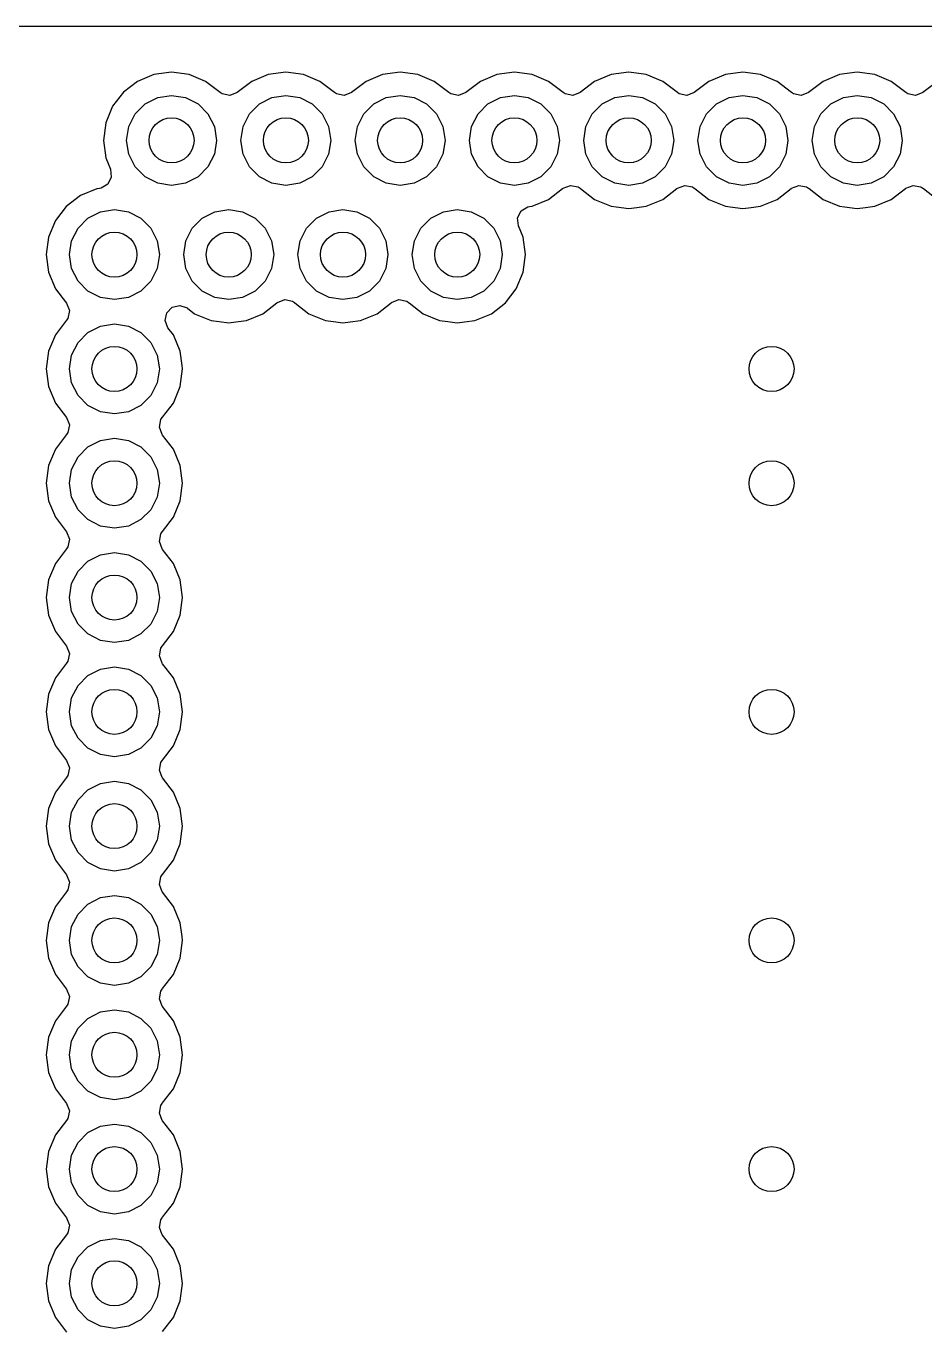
# Model space of a CAD drawing. Extents: x 116 to 183, y -128 to -37.6.
# Drawn here: x 132.82 to 140.81, y -99.72 to -88.14 of the extents above; entities that cross this region are included whole.
import ezdxf

# ---------------------------------------------------------------- set-up
doc = ezdxf.new("R2010")
doc.units = 0
doc.layers.add('BLACK', color=7, linetype='CONTINUOUS')

msp = doc.modelspace()

# ---------------------------------------------------------------- linework, layer by layer
at = {"layer": 'BLACK', "linetype": 'CONTINUOUS'}
for p, q in [((122.018363, -88.138), (141.017573, -88.138)), ((133.955237, -88.568956), (133.80916, -88.629463)), ((133.955239, -88.568955), (133.955237, -88.568956)), ((134.111999, -88.548318), (133.955239, -88.568955)), ((134.112001, -88.548318), (134.111999, -88.548318)), ((134.26876, -88.568955), (134.112001, -88.548318)), ((134.268762, -88.568956), (134.26876, -88.568955)), ((134.414842, -88.629464), (134.268762, -88.568956)), ((134.971237, -88.568956), (134.825157, -88.629464)), ((134.971239, -88.568955), (134.971237, -88.568956)), ((135.127999, -88.548318), (134.971239, -88.568955)), ((135.128001, -88.548318), (135.127999, -88.548318)), ((135.28476, -88.568955), (135.128001, -88.548318)), ((135.284762, -88.568956), (135.28476, -88.568955)), ((135.430842, -88.629464), (135.284762, -88.568956)), ((135.987237, -88.568956), (135.841157, -88.629464)), ((135.987239, -88.568955), (135.987237, -88.568956)), ((136.143999, -88.548318), (135.987239, -88.568955)), ((136.144001, -88.548318), (136.143999, -88.548318)), ((136.30076, -88.568955), (136.144001, -88.548318)), ((136.300762, -88.568956), (136.30076, -88.568955)), ((136.446842, -88.629464), (136.300762, -88.568956)), ((137.003237, -88.568956), (136.857157, -88.629464)), ((137.003239, -88.568955), (137.003237, -88.568956)), ((137.159999, -88.548318), (137.003239, -88.568955)), ((137.160001, -88.548318), (137.159999, -88.548318)), ((137.31676, -88.568955), (137.160001, -88.548318)), ((137.316762, -88.568956), (137.31676, -88.568955)), ((137.462842, -88.629464), (137.316762, -88.568956)), ((138.019237, -88.568956), (137.873157, -88.629464)), ((138.019239, -88.568955), (138.019237, -88.568956)), ((138.175999, -88.548318), (138.019239, -88.568955)), ((138.176001, -88.548318), (138.175999, -88.548318)), ((138.33276, -88.568955), (138.176001, -88.548318)), ((138.332762, -88.568956), (138.33276, -88.568955)), ((138.478842, -88.629464), (138.332762, -88.568956)), ((139.035237, -88.568956), (138.889157, -88.629464)), ((139.035239, -88.568955), (139.035237, -88.568956)), ((139.191999, -88.548318), (139.035239, -88.568955)), ((139.192001, -88.548318), (139.191999, -88.548318)), ((139.34876, -88.568955), (139.192001, -88.548318)), ((139.348762, -88.568956), (139.34876, -88.568955)), ((139.494842, -88.629464), (139.348762, -88.568956)), ((140.051237, -88.568956), (139.905157, -88.629464)), ((140.051239, -88.568955), (140.051237, -88.568956)), ((140.207999, -88.548318), (140.051239, -88.568955)), ((140.208001, -88.548318), (140.207999, -88.548318)), ((140.36476, -88.568955), (140.208001, -88.548318)), ((140.364762, -88.568956), (140.36476, -88.568955)), ((140.510842, -88.629464), (140.364762, -88.568956)), ((133.80916, -88.629463), (133.683718, -88.725718)), ((134.544514, -88.728965), (134.414842, -88.629464)), ((134.825157, -88.629464), (134.695486, -88.728965)), ((135.560514, -88.728965), (135.430842, -88.629464)), ((135.841157, -88.629464), (135.711486, -88.728965)), ((136.576514, -88.728965), (136.446842, -88.629464)), ((136.857157, -88.629464), (136.727486, -88.728965)), ((137.592514, -88.728965), (137.462842, -88.629464)), ((137.873157, -88.629464), (137.743486, -88.728965)), ((138.608514, -88.728965), (138.478842, -88.629464)), ((138.889157, -88.629464), (138.759486, -88.728965)), ((139.624514, -88.728965), (139.494842, -88.629464)), ((139.905157, -88.629464), (139.775486, -88.728965)), ((140.640514, -88.728965), (140.510842, -88.629464)), ((140.921157, -88.629464), (140.791486, -88.728965)), ((133.683718, -88.725718), (133.587463, -88.85116)), ((133.876886, -88.830393), (133.988393, -88.773577)), ((133.988393, -88.773577), (134.112, -88.754)), ((134.112, -88.754), (134.235607, -88.773577)), ((134.235607, -88.773577), (134.347114, -88.830393)), ((134.561872, -88.740121), (134.544514, -88.728965)), ((134.630317, -88.754159), (134.561872, -88.740121)), ((134.695486, -88.728965), (134.630317, -88.754159)), ((134.892886, -88.830393), (135.004393, -88.773577)), ((135.004393, -88.773577), (135.128, -88.754)), ((135.128, -88.754), (135.251607, -88.773577)), ((135.251607, -88.773577), (135.363114, -88.830393)), ((135.577872, -88.740121), (135.560514, -88.728965)), ((135.646317, -88.754159), (135.577872, -88.740121)), ((135.711486, -88.728965), (135.646317, -88.754159)), ((135.908886, -88.830393), (136.020393, -88.773577)), ((136.020393, -88.773577), (136.144, -88.754)), ((136.144, -88.754), (136.267607, -88.773577)), ((136.267607, -88.773577), (136.379114, -88.830393)), ((136.593872, -88.740121), (136.576514, -88.728965)), ((136.662317, -88.754159), (136.593872, -88.740121)), ((136.727486, -88.728965), (136.662317, -88.754159)), ((136.924886, -88.830393), (137.036393, -88.773577)), ((137.036393, -88.773577), (137.16, -88.754)), ((137.16, -88.754), (137.283607, -88.773577)), ((137.283607, -88.773577), (137.395114, -88.830393)), ((137.609872, -88.740121), (137.592514, -88.728965)), ((137.678317, -88.754159), (137.609872, -88.740121)), ((137.743486, -88.728965), (137.678317, -88.754159)), ((137.940886, -88.830393), (138.052393, -88.773577)), ((138.052393, -88.773577), (138.176, -88.754)), ((138.176, -88.754), (138.299607, -88.773577)), ((138.299607, -88.773577), (138.411114, -88.830393)), ((138.625872, -88.740121), (138.608514, -88.728965)), ((138.694317, -88.754159), (138.625872, -88.740121)), ((138.759486, -88.728965), (138.694317, -88.754159)), ((138.956886, -88.830393), (139.068393, -88.773577)), ((139.068393, -88.773577), (139.192, -88.754)), ((139.192, -88.754), (139.315607, -88.773577)), ((139.315607, -88.773577), (139.427114, -88.830393)), ((139.641872, -88.740121), (139.624514, -88.728965)), ((139.710317, -88.754159), (139.641872, -88.740121)), ((139.775486, -88.728965), (139.710317, -88.754159)), ((139.972886, -88.830393), (140.084393, -88.773577)), ((140.084393, -88.773577), (140.208, -88.754)), ((140.208, -88.754), (140.331607, -88.773577)), ((140.331607, -88.773577), (140.443114, -88.830393)), ((140.657872, -88.740121), (140.640514, -88.728965)), ((140.726317, -88.754159), (140.657872, -88.740121)), ((140.791486, -88.728965), (140.726317, -88.754159)), ((133.587463, -88.85116), (133.526956, -88.997237)), ((133.731577, -89.030393), (133.788393, -88.918886)), ((133.788393, -88.918886), (133.876886, -88.830393)), ((134.347114, -88.830393), (134.435607, -88.918886)), ((134.435607, -88.918886), (134.492423, -89.030393)), ((134.747577, -89.030393), (134.804393, -88.918886)), ((134.804393, -88.918886), (134.892886, -88.830393)), ((135.363114, -88.830393), (135.451607, -88.918886)), ((135.451607, -88.918886), (135.508423, -89.030393)), ((135.763577, -89.030393), (135.820393, -88.918886)), ((135.820393, -88.918886), (135.908886, -88.830393)), ((136.379114, -88.830393), (136.467607, -88.918886)), ((136.467607, -88.918886), (136.524423, -89.030393)), ((136.779577, -89.030393), (136.836393, -88.918886)), ((136.836393, -88.918886), (136.924886, -88.830393)), ((137.395114, -88.830393), (137.483607, -88.918886)), ((137.483607, -88.918886), (137.540423, -89.030393)), ((137.795577, -89.030393), (137.852393, -88.918886)), ((137.852393, -88.918886), (137.940886, -88.830393)), ((138.411114, -88.830393), (138.499607, -88.918886)), ((138.499607, -88.918886), (138.556423, -89.030393)), ((138.811577, -89.030393), (138.868393, -88.918886)), ((138.868393, -88.918886), (138.956886, -88.830393)), ((139.427114, -88.830393), (139.515607, -88.918886)), ((139.515607, -88.918886), (139.572423, -89.030393)), ((139.827577, -89.030393), (139.884393, -88.918886)), ((139.884393, -88.918886), (139.972886, -88.830393)), ((140.443114, -88.830393), (140.531607, -88.918886)), ((140.531607, -88.918886), (140.588423, -89.030393)), ((133.526955, -88.997239), (133.506318, -89.153998)), ((133.526956, -88.997237), (133.526955, -88.997239)), ((133.712, -89.154), (133.731577, -89.030393)), ((134.492423, -89.030393), (134.512, -89.154)), ((134.728, -89.154), (134.747577, -89.030393)), ((135.508423, -89.030393), (135.528, -89.154)), ((135.744, -89.154), (135.763577, -89.030393)), ((136.524423, -89.030393), (136.544, -89.154)), ((136.76, -89.154), (136.779577, -89.030393)), ((137.540423, -89.030393), (137.56, -89.154)), ((137.776, -89.154), (137.795577, -89.030393)), ((138.556423, -89.030393), (138.576, -89.154)), ((138.792, -89.154), (138.811577, -89.030393)), ((139.572423, -89.030393), (139.592, -89.154)), ((139.808, -89.154), (139.827577, -89.030393)), ((140.588423, -89.030393), (140.608, -89.154)), ((133.506318, -89.153998), (133.506318, -89.154001)), ((133.506318, -89.154001), (133.526955, -89.31076)), ((133.731577, -89.277607), (133.712, -89.154)), ((134.512, -89.154), (134.492423, -89.277607)), ((134.747577, -89.277607), (134.728, -89.154)), ((135.528, -89.154), (135.508423, -89.277607)), ((135.763577, -89.277607), (135.744, -89.154)), ((136.544, -89.154), (136.524423, -89.277607)), ((136.779577, -89.277607), (136.76, -89.154)), ((137.56, -89.154), (137.540423, -89.277607)), ((137.795577, -89.277607), (137.776, -89.154)), ((138.576, -89.154), (138.556423, -89.277607)), ((138.811577, -89.277607), (138.792, -89.154)), ((139.592, -89.154), (139.572423, -89.277607)), ((139.827577, -89.277607), (139.808, -89.154)), ((140.608, -89.154), (140.588423, -89.277607)), ((133.788393, -89.389114), (133.731577, -89.277607)), ((134.492423, -89.277607), (134.435607, -89.389114)), ((134.804393, -89.389114), (134.747577, -89.277607)), ((135.508423, -89.277607), (135.451607, -89.389114)), ((135.820393, -89.389114), (135.763577, -89.277607)), ((136.524423, -89.277607), (136.467607, -89.389114)), ((136.836393, -89.389114), (136.779577, -89.277607)), ((137.540423, -89.277607), (137.483607, -89.389114)), ((137.852393, -89.389114), (137.795577, -89.277607)), ((138.556423, -89.277607), (138.499607, -89.389114)), ((138.868393, -89.389114), (138.811577, -89.277607)), ((139.572423, -89.277607), (139.515607, -89.389114)), ((139.884393, -89.389114), (139.827577, -89.277607)), ((140.588423, -89.277607), (140.531607, -89.389114)), ((133.526955, -89.31076), (133.526957, -89.310765)), ((133.526957, -89.310765), (133.568693, -89.411526)), ((133.876886, -89.477607), (133.788393, -89.389114)), ((134.435607, -89.389114), (134.347114, -89.477607)), ((134.892886, -89.477607), (134.804393, -89.389114)), ((135.451607, -89.389114), (135.363114, -89.477607)), ((135.908886, -89.477607), (135.820393, -89.389114)), ((136.467607, -89.389114), (136.379114, -89.477607)), ((136.924886, -89.477607), (136.836393, -89.389114)), ((137.483607, -89.389114), (137.395114, -89.477607)), ((137.940886, -89.477607), (137.852393, -89.389114)), ((138.499607, -89.389114), (138.411114, -89.477607)), ((138.956886, -89.477607), (138.868393, -89.389114)), ((139.515607, -89.389114), (139.427114, -89.477607)), ((139.972886, -89.477607), (139.884393, -89.389114)), ((140.531607, -89.389114), (140.443114, -89.477607)), ((133.576162, -89.480995), (133.544886, -89.543474)), ((133.568693, -89.411526), (133.576162, -89.480995)), ((133.988393, -89.534423), (133.876886, -89.477607)), ((134.347114, -89.477607), (134.235607, -89.534423)), ((135.004393, -89.534423), (134.892886, -89.477607)), ((135.363114, -89.477607), (135.251607, -89.534423)), ((136.020393, -89.534423), (135.908886, -89.477607)), ((136.379114, -89.477607), (136.267607, -89.534423)), ((137.036393, -89.534423), (136.924886, -89.477607)), ((137.395114, -89.477607), (137.283607, -89.534423)), ((138.052393, -89.534423), (137.940886, -89.477607)), ((138.411114, -89.477607), (138.299607, -89.534423)), ((139.068393, -89.534423), (138.956886, -89.477607)), ((139.427114, -89.477607), (139.315607, -89.534423)), ((140.084393, -89.534423), (139.972886, -89.477607)), ((140.443114, -89.477607), (140.331607, -89.534423)), ((133.447237, -89.584956), (133.30116, -89.645463)), ((133.447238, -89.584956), (133.447237, -89.584956)), ((133.47032, -89.581917), (133.447238, -89.584956)), ((133.484797, -89.579126), (133.47032, -89.581917)), ((133.544886, -89.543474), (133.484797, -89.579126)), ((134.112, -89.554), (133.988393, -89.534423)), ((134.235607, -89.534423), (134.112, -89.554)), ((135.128, -89.554), (135.004393, -89.534423)), ((135.251607, -89.534423), (135.128, -89.554)), ((136.144, -89.554), (136.020393, -89.534423)), ((136.267607, -89.534423), (136.144, -89.554)), ((137.16, -89.554), (137.036393, -89.534423)), ((137.283607, -89.534423), (137.16, -89.554)), ((137.462841, -89.678536), (137.588282, -89.582282)), ((137.588282, -89.582282), (137.588284, -89.582278)), ((137.588284, -89.582278), (137.592513, -89.579034)), ((137.592513, -89.579034), (137.657682, -89.55384)), ((137.657682, -89.55384), (137.726127, -89.567878)), ((137.726127, -89.567878), (137.743487, -89.579034)), ((137.743487, -89.579034), (137.747715, -89.582278)), ((137.747715, -89.582278), (137.747718, -89.582282)), ((137.747718, -89.582282), (137.873159, -89.678536)), ((138.176, -89.554), (138.052393, -89.534423)), ((138.299607, -89.534423), (138.176, -89.554)), ((138.478841, -89.678536), (138.604282, -89.582282)), ((138.604282, -89.582282), (138.604284, -89.582278)), ((138.604284, -89.582278), (138.608513, -89.579034)), ((138.608513, -89.579034), (138.673682, -89.55384)), ((138.673682, -89.55384), (138.742127, -89.567878)), ((138.742127, -89.567878), (138.759487, -89.579034)), ((138.759487, -89.579034), (138.763715, -89.582278)), ((138.763715, -89.582278), (138.763718, -89.582282)), ((138.763718, -89.582282), (138.889159, -89.678536)), ((139.192, -89.554), (139.068393, -89.534423)), ((139.315607, -89.534423), (139.192, -89.554)), ((139.494841, -89.678536), (139.620282, -89.582282)), ((139.620282, -89.582282), (139.620284, -89.582278)), ((139.620284, -89.582278), (139.624513, -89.579034)), ((139.624513, -89.579034), (139.689682, -89.55384)), ((139.689682, -89.55384), (139.758127, -89.567878)), ((139.758127, -89.567878), (139.775487, -89.579034)), ((139.775487, -89.579034), (139.779715, -89.582278)), ((139.779715, -89.582278), (139.779718, -89.582282)), ((139.779718, -89.582282), (139.905159, -89.678536)), ((140.208, -89.554), (140.084393, -89.534423)), ((140.331607, -89.534423), (140.208, -89.554)), ((140.510841, -89.678536), (140.636282, -89.582282)), ((140.636282, -89.582282), (140.636284, -89.582278)), ((140.636284, -89.582278), (140.640513, -89.579034)), ((140.640513, -89.579034), (140.705682, -89.55384)), ((140.705682, -89.55384), (140.774127, -89.567878)), ((140.774127, -89.567878), (140.791487, -89.579034)), ((140.791487, -89.579034), (140.795715, -89.582278)), ((140.795715, -89.582278), (140.795718, -89.582282)), ((140.795718, -89.582282), (140.921159, -89.678536)), ((133.175718, -89.741718), (133.079463, -89.86716)), ((133.30116, -89.645463), (133.175718, -89.741718)), ((137.219112, -89.780525), (137.279201, -89.744873)), ((137.279201, -89.744873), (137.293676, -89.742083)), ((137.293676, -89.742083), (137.316762, -89.739044)), ((137.316762, -89.739044), (137.462841, -89.678536)), ((137.873159, -89.678536), (138.019238, -89.739044)), ((138.019238, -89.739044), (138.063514, -89.744873)), ((138.063514, -89.744873), (138.175999, -89.759682)), ((138.176001, -89.759682), (138.249345, -89.750026)), ((138.249345, -89.750026), (138.332762, -89.739044)), ((138.332762, -89.739044), (138.478841, -89.678536)), ((138.889159, -89.678536), (139.035238, -89.739044)), ((139.035238, -89.739044), (139.079514, -89.744873)), ((139.079514, -89.744873), (139.191999, -89.759682)), ((139.192001, -89.759682), (139.265345, -89.750026)), ((139.265345, -89.750026), (139.348762, -89.739044)), ((139.348762, -89.739044), (139.494841, -89.678536)), ((139.905159, -89.678536), (140.051238, -89.739044)), ((140.051238, -89.739044), (140.095514, -89.744873)), ((140.095514, -89.744873), (140.207999, -89.759682)), ((140.208001, -89.759682), (140.281345, -89.750026)), ((140.281345, -89.750026), (140.364762, -89.739044)), ((140.364762, -89.739044), (140.510841, -89.678536)), ((133.079463, -89.86716), (133.018956, -90.013237)), ((133.280393, -89.934886), (133.368886, -89.846393)), ((133.368886, -89.846393), (133.480393, -89.789577)), ((133.480393, -89.789577), (133.604, -89.77)), ((133.604, -89.77), (133.727607, -89.789577)), ((133.727607, -89.789577), (133.839114, -89.846393)), ((133.839114, -89.846393), (133.927607, -89.934886)), ((134.296393, -89.934886), (134.384886, -89.846393)), ((134.384886, -89.846393), (134.496393, -89.789577)), ((134.496393, -89.789577), (134.62, -89.77)), ((134.62, -89.77), (134.743607, -89.789577)), ((134.743607, -89.789577), (134.855114, -89.846393)), ((134.855114, -89.846393), (134.943607, -89.934886)), ((135.312393, -89.934886), (135.400886, -89.846393)), ((135.400886, -89.846393), (135.512393, -89.789577)), ((135.512393, -89.789577), (135.636, -89.77)), ((135.636, -89.77), (135.759607, -89.789577)), ((135.759607, -89.789577), (135.871114, -89.846393)), ((135.871114, -89.846393), (135.959607, -89.934886)), ((136.328393, -89.934886), (136.416886, -89.846393)), ((136.416886, -89.846393), (136.528393, -89.789577)), ((136.528393, -89.789577), (136.652, -89.77)), ((136.652, -89.77), (136.775607, -89.789577)), ((136.775607, -89.789577), (136.887114, -89.846393)), ((136.887114, -89.846393), (136.975607, -89.934886)), ((137.187837, -89.843004), (137.219112, -89.780525)), ((137.195305, -89.912473), (137.187837, -89.843004)), ((138.175999, -89.759682), (138.176, -89.759682)), ((138.176, -89.759682), (138.176001, -89.759682)), ((139.191999, -89.759682), (139.192, -89.759682)), ((139.192, -89.759682), (139.192001, -89.759682)), ((140.207999, -89.759682), (140.208, -89.759682)), ((140.208, -89.759682), (140.208001, -89.759682)), ((133.223577, -90.046393), (133.280393, -89.934886)), ((133.927607, -89.934886), (133.984423, -90.046393)), ((134.239577, -90.046393), (134.296393, -89.934886)), ((134.943607, -89.934886), (135.000423, -90.046393)), ((135.255577, -90.046393), (135.312393, -89.934886)), ((135.959607, -89.934886), (136.016423, -90.046393)), ((136.271577, -90.046393), (136.328393, -89.934886)), ((136.975607, -89.934886), (137.032423, -90.046393)), ((137.237044, -90.013238), (137.195305, -89.912473)), ((133.018955, -90.013239), (132.998318, -90.169998)), ((133.018956, -90.013237), (133.018955, -90.013239)), ((133.204, -90.17), (133.223577, -90.046393)), ((133.984423, -90.046393), (134.004, -90.17)), ((134.22, -90.17), (134.239577, -90.046393)), ((135.000423, -90.046393), (135.02, -90.17)), ((135.236, -90.17), (135.255577, -90.046393)), ((136.016423, -90.046393), (136.036, -90.17)), ((136.252, -90.17), (136.271577, -90.046393)), ((137.032423, -90.046393), (137.052, -90.17)), ((137.257682, -90.17), (137.237044, -90.013238)), ((132.998318, -90.169998), (132.998318, -90.170001)), ((132.998318, -90.170001), (133.018955, -90.32676)), ((133.223577, -90.293607), (133.204, -90.17)), ((134.004, -90.17), (133.984423, -90.293607)), ((134.239577, -90.293607), (134.22, -90.17)), ((135.02, -90.17), (135.000423, -90.293607)), ((135.255577, -90.293607), (135.236, -90.17)), ((136.036, -90.17), (136.016423, -90.293607)), ((136.271577, -90.293607), (136.252, -90.17)), ((137.052, -90.17), (137.032423, -90.293607)), ((137.237044, -90.326762), (137.257682, -90.17)), ((133.018955, -90.32676), (133.018956, -90.326762)), ((133.018956, -90.326762), (133.079464, -90.472842)), ((133.280393, -90.405114), (133.223577, -90.293607)), ((133.984423, -90.293607), (133.927607, -90.405114)), ((134.296393, -90.405114), (134.239577, -90.293607)), ((135.000423, -90.293607), (134.943607, -90.405114)), ((135.312393, -90.405114), (135.255577, -90.293607)), ((136.016423, -90.293607), (135.959607, -90.405114)), ((136.328393, -90.405114), (136.271577, -90.293607)), ((137.032423, -90.293607), (136.975607, -90.405114)), ((137.176536, -90.472841), (137.237044, -90.326762)), ((133.368886, -90.493607), (133.280393, -90.405114)), ((133.927607, -90.405114), (133.839114, -90.493607)), ((134.384886, -90.493607), (134.296393, -90.405114)), ((134.943607, -90.405114), (134.855114, -90.493607)), ((135.400886, -90.493607), (135.312393, -90.405114)), ((135.959607, -90.405114), (135.871114, -90.493607)), ((136.416886, -90.493607), (136.328393, -90.405114)), ((136.975607, -90.405114), (136.887114, -90.493607)), ((133.079464, -90.472842), (133.178965, -90.602514)), ((133.480393, -90.550423), (133.368886, -90.493607)), ((133.604, -90.57), (133.480393, -90.550423)), ((133.727607, -90.550423), (133.604, -90.57)), ((133.839114, -90.493607), (133.727607, -90.550423)), ((134.496393, -90.550423), (134.384886, -90.493607)), ((134.62, -90.57), (134.496393, -90.550423)), ((134.743607, -90.550423), (134.62, -90.57)), ((134.855114, -90.493607), (134.743607, -90.550423)), ((135.512393, -90.550423), (135.400886, -90.493607)), ((135.636, -90.57), (135.512393, -90.550423)), ((135.759607, -90.550423), (135.636, -90.57)), ((135.871114, -90.493607), (135.759607, -90.550423)), ((136.528393, -90.550423), (136.416886, -90.493607)), ((136.652, -90.57), (136.528393, -90.550423)), ((136.775607, -90.550423), (136.652, -90.57)), ((136.887114, -90.493607), (136.775607, -90.550423)), ((137.080282, -90.598282), (137.176536, -90.472841)), ((133.178965, -90.602514), (133.204159, -90.667683)), ((133.204159, -90.667683), (133.190121, -90.736128)), ((134.0687, -90.686105), (134.117514, -90.636115)), ((134.117514, -90.636115), (134.185605, -90.620451)), ((134.185605, -90.620451), (134.251356, -90.644087)), ((134.251356, -90.644087), (134.25367, -90.645819)), ((134.25367, -90.645819), (134.317159, -90.694536)), ((134.922841, -90.694536), (135.048282, -90.598282)), ((135.048282, -90.598282), (135.048284, -90.598278)), ((135.048284, -90.598278), (135.052513, -90.595034)), ((135.052513, -90.595034), (135.117682, -90.56984)), ((135.117682, -90.56984), (135.186127, -90.583878)), ((135.186127, -90.583878), (135.203487, -90.595034)), ((135.203487, -90.595034), (135.207715, -90.598278)), ((135.207715, -90.598278), (135.207718, -90.598282)), ((135.207718, -90.598282), (135.333159, -90.694536)), ((135.938841, -90.694536), (136.064282, -90.598282)), ((136.064282, -90.598282), (136.064284, -90.598278)), ((136.064284, -90.598278), (136.068513, -90.595034)), ((136.068513, -90.595034), (136.133682, -90.56984)), ((136.133682, -90.56984), (136.202127, -90.583878)), ((136.202127, -90.583878), (136.219487, -90.595034)), ((136.219487, -90.595034), (136.223715, -90.598278)), ((136.223715, -90.598278), (136.223718, -90.598282)), ((136.223718, -90.598282), (136.349159, -90.694536)), ((136.954841, -90.694536), (137.080282, -90.598282)), ((133.178965, -90.753486), (133.079464, -90.883157)), ((133.190121, -90.736128), (133.178965, -90.753486)), ((133.480393, -90.805577), (133.604, -90.786)), ((133.604, -90.786), (133.727607, -90.805577)), ((134.054662, -90.75455), (134.0687, -90.686105)), ((134.079855, -90.819716), (134.054662, -90.75455)), ((134.317159, -90.694536), (134.463238, -90.755044)), ((134.463238, -90.755044), (134.534684, -90.76445)), ((134.534684, -90.76445), (134.619999, -90.775682)), ((134.619999, -90.775682), (134.62, -90.775682)), ((134.62, -90.775682), (134.620001, -90.775682)), ((134.620001, -90.775682), (134.684116, -90.767241)), ((134.684116, -90.767241), (134.776762, -90.755044)), ((134.776762, -90.755044), (134.922841, -90.694536)), ((135.333159, -90.694536), (135.479238, -90.755044)), ((135.479238, -90.755044), (135.550684, -90.76445)), ((135.550684, -90.76445), (135.635999, -90.775682)), ((135.635999, -90.775682), (135.636, -90.775682)), ((135.636, -90.775682), (135.636001, -90.775682)), ((135.636001, -90.775682), (135.700116, -90.767241)), ((135.700116, -90.767241), (135.792762, -90.755044)), ((135.792762, -90.755044), (135.938841, -90.694536)), ((136.349159, -90.694536), (136.495238, -90.755044)), ((136.495238, -90.755044), (136.566684, -90.76445)), ((136.566684, -90.76445), (136.651999, -90.775682)), ((136.651999, -90.775682), (136.652, -90.775682)), ((136.652, -90.775682), (136.652001, -90.775682)), ((136.652001, -90.775682), (136.716116, -90.767241)), ((136.716116, -90.767241), (136.808762, -90.755044)), ((136.808762, -90.755044), (136.954841, -90.694536)), ((133.079464, -90.883157), (133.018956, -91.029237)), ((133.280393, -90.950886), (133.368886, -90.862393)), ((133.368886, -90.862393), (133.480393, -90.805577)), ((133.727607, -90.805577), (133.839114, -90.862393)), ((133.839114, -90.862393), (133.927607, -90.950886)), ((134.128536, -90.883159), (134.079855, -90.819716)), ((134.189044, -91.029238), (134.128536, -90.883159)), ((133.223577, -91.062393), (133.280393, -90.950886)), ((133.927607, -90.950886), (133.984423, -91.062393)), ((133.018955, -91.029239), (132.998318, -91.185998)), ((133.018956, -91.029237), (133.018955, -91.029239)), ((133.204, -91.186), (133.223577, -91.062393)), ((133.984423, -91.062393), (134.004, -91.186)), ((134.189044, -91.029239), (134.189044, -91.029238)), ((134.205692, -91.155696), (134.189044, -91.029239)), ((132.998318, -91.185998), (132.998318, -91.186001)), ((132.998318, -91.186001), (133.018955, -91.34276)), ((133.223577, -91.309607), (133.204, -91.186)), ((134.004, -91.186), (133.984423, -91.309607)), ((134.189044, -91.342762), (134.209682, -91.186)), ((134.209682, -91.186), (134.205692, -91.155696)), ((133.018955, -91.34276), (133.018956, -91.342762)), ((133.018956, -91.342762), (133.079464, -91.488842)), ((133.280393, -91.421114), (133.223577, -91.309607)), ((133.984423, -91.309607), (133.927607, -91.421114)), ((134.128536, -91.488841), (134.189044, -91.342762)), ((133.079464, -91.488842), (133.178965, -91.618514)), ((133.368886, -91.509607), (133.280393, -91.421114)), ((133.927607, -91.421114), (133.839114, -91.509607)), ((134.032282, -91.614282), (134.128536, -91.488841)), ((133.480393, -91.566423), (133.368886, -91.509607)), ((133.604, -91.586), (133.480393, -91.566423)), ((133.727607, -91.566423), (133.604, -91.586)), ((133.839114, -91.509607), (133.727607, -91.566423)), ((133.178965, -91.618514), (133.204159, -91.683683)), ((133.204159, -91.683683), (133.190121, -91.752128)), ((134.00384, -91.704318), (134.017878, -91.635873)), ((134.029034, -91.769487), (134.00384, -91.704318)), ((134.017878, -91.635873), (134.029034, -91.618513)), ((134.029034, -91.618513), (134.032278, -91.614284)), ((134.032278, -91.614284), (134.032282, -91.614282)), ((133.178965, -91.769486), (133.079464, -91.899157)), ((133.190121, -91.752128), (133.178965, -91.769486)), ((133.368886, -91.878393), (133.480393, -91.821577)), ((133.480393, -91.821577), (133.604, -91.802)), ((133.604, -91.802), (133.727607, -91.821577)), ((133.727607, -91.821577), (133.839114, -91.878393)), ((134.032278, -91.773715), (134.029034, -91.769487)), ((134.032282, -91.773718), (134.032278, -91.773715)), ((134.128536, -91.899159), (134.032282, -91.773718)), ((133.079464, -91.899157), (133.018956, -92.045237)), ((133.280393, -91.966886), (133.368886, -91.878393)), ((133.839114, -91.878393), (133.927607, -91.966886)), ((134.189044, -92.045238), (134.128536, -91.899159)), ((133.018955, -92.045239), (132.998318, -92.201998)), ((133.018956, -92.045237), (133.018955, -92.045239)), ((133.223577, -92.078393), (133.280393, -91.966886)), ((133.927607, -91.966886), (133.984423, -92.078393)), ((134.209682, -92.202), (134.189044, -92.045238)), ((133.204, -92.202), (133.223577, -92.078393)), ((133.984423, -92.078393), (134.004, -92.202)), ((132.998318, -92.201998), (132.998318, -92.202001)), ((132.998318, -92.202001), (133.018955, -92.35876)), ((133.223577, -92.325607), (133.204, -92.202)), ((134.004, -92.202), (133.984423, -92.325607)), ((134.189044, -92.358762), (134.209682, -92.202)), ((133.018955, -92.35876), (133.018956, -92.358762)), ((133.018956, -92.358762), (133.079464, -92.504842)), ((133.280393, -92.437114), (133.223577, -92.325607)), ((133.984423, -92.325607), (133.927607, -92.437114)), ((134.128536, -92.504841), (134.189044, -92.358762)), ((133.079464, -92.504842), (133.178965, -92.634514)), ((133.368886, -92.525607), (133.280393, -92.437114)), ((133.480393, -92.582423), (133.368886, -92.525607)), ((133.839114, -92.525607), (133.727607, -92.582423)), ((133.927607, -92.437114), (133.839114, -92.525607)), ((134.032282, -92.630282), (134.128536, -92.504841)), ((133.178965, -92.634514), (133.204159, -92.699683)), ((133.604, -92.602), (133.480393, -92.582423)), ((133.727607, -92.582423), (133.604, -92.602)), ((134.017878, -92.651873), (134.029034, -92.634513)), ((134.029034, -92.634513), (134.032278, -92.630284)), ((134.032278, -92.630284), (134.032282, -92.630282)), ((133.204159, -92.699683), (133.190121, -92.768128)), ((134.00384, -92.720318), (134.017878, -92.651873)), ((134.029034, -92.785487), (134.00384, -92.720318)), ((133.178965, -92.785486), (133.079464, -92.915157)), ((133.190121, -92.768128), (133.178965, -92.785486)), ((133.368886, -92.894393), (133.480393, -92.837577)), ((133.480393, -92.837577), (133.604, -92.818)), ((133.604, -92.818), (133.727607, -92.837577)), ((133.727607, -92.837577), (133.839114, -92.894393)), ((134.032278, -92.789715), (134.029034, -92.785487)), ((134.032282, -92.789718), (134.032278, -92.789715)), ((134.128536, -92.915159), (134.032282, -92.789718)), ((133.079464, -92.915157), (133.018956, -93.061237)), ((133.223577, -93.094393), (133.280393, -92.982886)), ((133.280393, -92.982886), (133.368886, -92.894393)), ((133.839114, -92.894393), (133.927607, -92.982886)), ((133.927607, -92.982886), (133.984423, -93.094393)), ((134.189044, -93.061238), (134.128536, -92.915159)), ((133.018955, -93.061239), (132.998318, -93.217998)), ((133.018956, -93.061237), (133.018955, -93.061239)), ((133.204, -93.218), (133.223577, -93.094393)), ((133.984423, -93.094393), (134.004, -93.218)), ((134.209682, -93.218), (134.189044, -93.061238)), ((132.998318, -93.217998), (132.998318, -93.218001)), ((132.998318, -93.218001), (133.018955, -93.37476)), ((133.223577, -93.341607), (133.204, -93.218)), ((134.004, -93.218), (133.984423, -93.341607)), ((134.189044, -93.374762), (134.209682, -93.218)), ((133.280393, -93.453114), (133.223577, -93.341607)), ((133.984423, -93.341607), (133.927607, -93.453114)), ((133.018955, -93.37476), (133.018956, -93.374762)), ((133.018956, -93.374762), (133.079464, -93.520842)), ((133.368886, -93.541607), (133.280393, -93.453114)), ((133.927607, -93.453114), (133.839114, -93.541607)), ((134.128536, -93.520841), (134.189044, -93.374762)), ((133.079464, -93.520842), (133.178965, -93.650514)), ((133.480393, -93.598423), (133.368886, -93.541607)), ((133.839114, -93.541607), (133.727607, -93.598423)), ((134.032282, -93.646282), (134.128536, -93.520841)), ((133.178965, -93.650514), (133.204159, -93.715683)), ((133.604, -93.618), (133.480393, -93.598423)), ((133.727607, -93.598423), (133.604, -93.618)), ((134.00384, -93.736318), (134.017878, -93.667873)), ((134.017878, -93.667873), (134.029034, -93.650513)), ((134.029034, -93.650513), (134.032278, -93.646284)), ((134.032278, -93.646284), (134.032282, -93.646282)), ((133.178965, -93.801486), (133.079464, -93.931157)), ((133.190121, -93.784128), (133.178965, -93.801486)), ((133.204159, -93.715683), (133.190121, -93.784128)), ((134.029034, -93.801487), (134.00384, -93.736318)), ((134.032278, -93.805715), (134.029034, -93.801487)), ((134.032282, -93.805718), (134.032278, -93.805715)), ((134.128536, -93.931159), (134.032282, -93.805718)), ((133.280393, -93.998886), (133.368886, -93.910393)), ((133.368886, -93.910393), (133.480393, -93.853577)), ((133.480393, -93.853577), (133.604, -93.834)), ((133.604, -93.834), (133.727607, -93.853577)), ((133.727607, -93.853577), (133.839114, -93.910393)), ((133.839114, -93.910393), (133.927607, -93.998886)), ((133.079464, -93.931157), (133.018956, -94.077237)), ((133.223577, -94.110393), (133.280393, -93.998886)), ((133.927607, -93.998886), (133.984423, -94.110393)), ((134.189044, -94.077238), (134.128536, -93.931159)), ((133.018955, -94.077239), (132.998318, -94.233998)), ((133.018956, -94.077237), (133.018955, -94.077239)), ((133.204, -94.234), (133.223577, -94.110393)), ((133.984423, -94.110393), (134.004, -94.234)), ((134.209682, -94.233998), (134.189044, -94.077238)), ((132.998318, -94.233998), (132.998318, -94.234001)), ((132.998318, -94.234001), (133.018955, -94.39076)), ((133.223577, -94.357607), (133.204, -94.234)), ((134.004, -94.234), (133.984423, -94.357607)), ((134.189044, -94.390762), (134.209682, -94.234)), ((134.209682, -94.234), (134.209682, -94.233998)), ((133.280393, -94.469114), (133.223577, -94.357607)), ((133.984423, -94.357607), (133.927607, -94.469114)), ((133.018955, -94.39076), (133.018956, -94.390762)), ((133.018956, -94.390762), (133.079464, -94.536842)), ((133.368886, -94.557607), (133.280393, -94.469114)), ((133.927607, -94.469114), (133.839114, -94.557607)), ((134.128536, -94.536841), (134.189044, -94.390762)), ((133.079464, -94.536842), (133.178965, -94.666514)), ((133.480393, -94.614423), (133.368886, -94.557607)), ((133.604, -94.634), (133.480393, -94.614423)), ((133.727607, -94.614423), (133.604, -94.634)), ((133.839114, -94.557607), (133.727607, -94.614423)), ((134.032282, -94.662282), (134.128536, -94.536841)), ((133.178965, -94.666514), (133.204159, -94.731683)), ((133.204159, -94.731683), (133.190121, -94.800128)), ((134.00384, -94.752318), (134.017878, -94.683873)), ((134.017878, -94.683873), (134.029034, -94.666513)), ((134.029034, -94.666513), (134.032278, -94.662284)), ((134.032278, -94.662284), (134.032282, -94.662282)), ((133.178965, -94.817486), (133.079464, -94.947157)), ((133.190121, -94.800128), (133.178965, -94.817486)), ((134.029034, -94.817487), (134.00384, -94.752318)), ((134.032278, -94.821715), (134.029034, -94.817487)), ((134.032282, -94.821718), (134.032278, -94.821715)), ((134.128536, -94.947159), (134.032282, -94.821718)), ((133.079464, -94.947157), (133.018956, -95.093237)), ((133.280393, -95.014886), (133.368886, -94.926393)), ((133.368886, -94.926393), (133.480393, -94.869577)), ((133.480393, -94.869577), (133.604, -94.85)), ((133.604, -94.85), (133.727607, -94.869577)), ((133.727607, -94.869577), (133.839114, -94.926393)), ((133.839114, -94.926393), (133.927607, -95.014886)), ((134.189044, -95.093238), (134.128536, -94.947159)), ((133.223577, -95.126393), (133.280393, -95.014886)), ((133.927607, -95.014886), (133.984423, -95.126393)), ((133.018955, -95.093239), (132.998318, -95.249998)), ((133.018956, -95.093237), (133.018955, -95.093239)), ((133.204, -95.25), (133.223577, -95.126393)), ((133.984423, -95.126393), (134.004, -95.25)), ((134.209682, -95.25), (134.189044, -95.093238)), ((132.998318, -95.249998), (132.998318, -95.250001)), ((132.998318, -95.250001), (133.018955, -95.40676)), ((133.223577, -95.373607), (133.204, -95.25)), ((134.004, -95.25), (133.984423, -95.373607)), ((134.189044, -95.406762), (134.209682, -95.25)), ((133.018955, -95.40676), (133.018956, -95.406762)), ((133.018956, -95.406762), (133.079464, -95.552842)), ((133.280393, -95.485114), (133.223577, -95.373607)), ((133.984423, -95.373607), (133.927607, -95.485114)), ((134.128536, -95.552841), (134.189044, -95.406762)), ((133.368886, -95.573607), (133.280393, -95.485114)), ((133.927607, -95.485114), (133.839114, -95.573607)), ((133.079464, -95.552842), (133.178965, -95.682514)), ((133.480393, -95.630423), (133.368886, -95.573607)), ((133.604, -95.65), (133.480393, -95.630423)), ((133.727607, -95.630423), (133.604, -95.65)), ((133.839114, -95.573607), (133.727607, -95.630423)), ((134.032282, -95.678282), (134.128536, -95.552841)), ((133.178965, -95.682514), (133.204159, -95.747683)), ((133.204159, -95.747683), (133.190121, -95.816128)), ((134.00384, -95.768318), (134.017878, -95.699873)), ((134.029034, -95.833487), (134.00384, -95.768318)), ((134.017878, -95.699873), (134.029034, -95.682513)), ((134.029034, -95.682513), (134.032278, -95.678284)), ((134.032278, -95.678284), (134.032282, -95.678282)), ((133.178965, -95.833486), (133.079464, -95.963157)), ((133.190121, -95.816128), (133.178965, -95.833486)), ((133.368886, -95.942393), (133.480393, -95.885577)), ((133.480393, -95.885577), (133.604, -95.866)), ((133.604, -95.866), (133.727607, -95.885577)), ((133.727607, -95.885577), (133.839114, -95.942393)), ((134.032278, -95.837715), (134.029034, -95.833487)), ((134.032282, -95.837718), (134.032278, -95.837715)), ((134.128536, -95.963159), (134.032282, -95.837718)), ((133.079464, -95.963157), (133.018956, -96.109237)), ((133.280393, -96.030886), (133.368886, -95.942393)), ((133.839114, -95.942393), (133.927607, -96.030886)), ((134.189044, -96.109238), (134.128536, -95.963159)), ((133.018955, -96.109239), (132.998318, -96.265998)), ((133.018956, -96.109237), (133.018955, -96.109239)), ((133.223577, -96.142393), (133.280393, -96.030886)), ((133.927607, -96.030886), (133.984423, -96.142393)), ((134.189044, -96.109239), (134.189044, -96.109238)), ((134.204982, -96.230303), (134.189044, -96.109239)), ((133.204, -96.266), (133.223577, -96.142393)), ((133.984423, -96.142393), (134.004, -96.266)), ((134.209682, -96.265998), (134.204982, -96.230303)), ((132.998318, -96.265998), (132.998318, -96.266001)), ((132.998318, -96.266001), (133.018955, -96.42276)), ((133.223577, -96.389607), (133.204, -96.266)), ((134.004, -96.266), (133.984423, -96.389607)), ((134.189044, -96.422762), (134.209682, -96.266)), ((134.209682, -96.266), (134.209682, -96.265998)), ((133.018955, -96.42276), (133.018956, -96.422762)), ((133.018956, -96.422762), (133.079464, -96.568842)), ((133.280393, -96.501114), (133.223577, -96.389607)), ((133.984423, -96.389607), (133.927607, -96.501114)), ((134.128536, -96.568841), (134.189044, -96.422762)), ((133.079464, -96.568842), (133.178965, -96.698514)), ((133.368886, -96.589607), (133.280393, -96.501114)), ((133.927607, -96.501114), (133.839114, -96.589607)), ((134.032282, -96.694282), (134.128536, -96.568841)), ((133.178965, -96.698514), (133.204159, -96.763683)), ((133.480393, -96.646423), (133.368886, -96.589607)), ((133.604, -96.666), (133.480393, -96.646423)), ((133.727607, -96.646423), (133.604, -96.666)), ((133.839114, -96.589607), (133.727607, -96.646423)), ((134.017878, -96.715873), (134.029034, -96.698513)), ((134.029034, -96.698513), (134.032278, -96.694284)), ((134.032278, -96.694284), (134.032282, -96.694282)), ((133.204159, -96.763683), (133.190121, -96.832128)), ((134.00384, -96.784318), (134.017878, -96.715873)), ((134.029034, -96.849487), (134.00384, -96.784318)), ((133.178965, -96.849486), (133.079464, -96.979157)), ((133.190121, -96.832128), (133.178965, -96.849486)), ((133.368886, -96.958393), (133.480393, -96.901577)), ((133.480393, -96.901577), (133.604, -96.882)), ((133.604, -96.882), (133.727607, -96.901577)), ((133.727607, -96.901577), (133.839114, -96.958393)), ((134.032278, -96.853715), (134.029034, -96.849487)), ((134.032282, -96.853718), (134.032278, -96.853715)), ((134.128536, -96.979159), (134.032282, -96.853718)), ((133.079464, -96.979157), (133.018956, -97.125237)), ((133.223577, -97.158393), (133.280393, -97.046886)), ((133.280393, -97.046886), (133.368886, -96.958393)), ((133.839114, -96.958393), (133.927607, -97.046886)), ((133.927607, -97.046886), (133.984423, -97.158393)), ((134.189044, -97.125238), (134.128536, -96.979159)), ((133.018955, -97.125239), (132.998318, -97.281998)), ((133.018956, -97.125237), (133.018955, -97.125239)), ((133.204, -97.282), (133.223577, -97.158393)), ((133.984423, -97.158393), (134.004, -97.282)), ((134.189044, -97.125239), (134.189044, -97.125238)), ((134.209614, -97.281487), (134.189044, -97.125239)), ((134.209682, -97.282), (134.209614, -97.281487)), ((132.998318, -97.281998), (132.998318, -97.282001)), ((132.998318, -97.282001), (133.018955, -97.43876)), ((133.223577, -97.405607), (133.204, -97.282)), ((134.004, -97.282), (133.984423, -97.405607)), ((134.189044, -97.438762), (134.209682, -97.282)), ((133.018955, -97.43876), (133.018956, -97.438762)), ((133.018956, -97.438762), (133.079464, -97.584842)), ((133.280393, -97.517114), (133.223577, -97.405607)), ((133.984423, -97.405607), (133.927607, -97.517114)), ((134.128536, -97.584841), (134.189044, -97.438762)), ((133.079464, -97.584842), (133.178965, -97.714514)), ((133.368886, -97.605607), (133.280393, -97.517114)), ((133.480393, -97.662423), (133.368886, -97.605607)), ((133.839114, -97.605607), (133.727607, -97.662423)), ((133.927607, -97.517114), (133.839114, -97.605607)), ((134.032282, -97.710282), (134.128536, -97.584841)), ((133.178965, -97.714514), (133.204159, -97.779683)), ((133.604, -97.682), (133.480393, -97.662423)), ((133.727607, -97.662423), (133.604, -97.682)), ((134.00384, -97.800318), (134.017878, -97.731873)), ((134.017878, -97.731873), (134.029034, -97.714513)), ((134.029034, -97.714513), (134.032278, -97.710284)), ((134.032278, -97.710284), (134.032282, -97.710282)), ((133.190121, -97.848128), (133.178965, -97.865486)), ((133.204159, -97.779683), (133.190121, -97.848128)), ((134.029034, -97.865487), (134.00384, -97.800318)), ((133.178965, -97.865486), (133.079464, -97.995157)), ((133.280393, -98.062886), (133.368886, -97.974393)), ((133.368886, -97.974393), (133.480393, -97.917577)), ((133.480393, -97.917577), (133.604, -97.898)), ((133.604, -97.898), (133.727607, -97.917577)), ((133.727607, -97.917577), (133.839114, -97.974393)), ((133.839114, -97.974393), (133.927607, -98.062886)), ((134.032278, -97.869715), (134.029034, -97.865487)), ((134.032282, -97.869718), (134.032278, -97.869715)), ((134.128536, -97.995159), (134.032282, -97.869718)), ((133.079464, -97.995157), (133.018956, -98.141237)), ((133.223577, -98.174393), (133.280393, -98.062886)), ((133.927607, -98.062886), (133.984423, -98.174393)), ((134.189044, -98.141238), (134.128536, -97.995159)), ((133.018955, -98.141239), (132.998318, -98.297998)), ((133.018956, -98.141237), (133.018955, -98.141239)), ((133.204, -98.298), (133.223577, -98.174393)), ((133.984423, -98.174393), (134.004, -98.298)), ((134.209682, -98.297998), (134.189044, -98.141238)), ((132.998318, -98.297998), (132.998318, -98.298001)), ((132.998318, -98.298001), (133.018955, -98.45476)), ((133.223577, -98.421607), (133.204, -98.298)), ((134.004, -98.298), (133.984423, -98.421607)), ((134.189044, -98.454762), (134.209682, -98.298)), ((134.209682, -98.298), (134.209682, -98.297998)), ((133.280393, -98.533114), (133.223577, -98.421607)), ((133.984423, -98.421607), (133.927607, -98.533114)), ((133.018955, -98.45476), (133.018956, -98.454762)), ((133.018956, -98.454762), (133.079464, -98.600842)), ((133.368886, -98.621607), (133.280393, -98.533114)), ((133.927607, -98.533114), (133.839114, -98.621607)), ((134.128536, -98.600841), (134.189044, -98.454762)), ((133.079464, -98.600842), (133.178965, -98.730514)), ((133.480393, -98.678423), (133.368886, -98.621607)), ((133.839114, -98.621607), (133.727607, -98.678423)), ((134.032282, -98.726282), (134.128536, -98.600841)), ((133.178965, -98.730514), (133.204159, -98.795683)), ((133.604, -98.698), (133.480393, -98.678423)), ((133.727607, -98.678423), (133.604, -98.698)), ((134.00384, -98.816318), (134.017878, -98.747873)), ((134.017878, -98.747873), (134.029034, -98.730513)), ((134.029034, -98.730513), (134.032278, -98.726284)), ((134.032278, -98.726284), (134.032282, -98.726282)), ((133.178965, -98.881486), (133.079464, -99.011157)), ((133.190121, -98.864128), (133.178965, -98.881486)), ((133.204159, -98.795683), (133.190121, -98.864128)), ((134.029034, -98.881487), (134.00384, -98.816318)), ((134.032278, -98.885715), (134.029034, -98.881487)), ((134.032282, -98.885718), (134.032278, -98.885715)), ((134.128536, -99.011159), (134.032282, -98.885718)), ((133.079464, -99.011157), (133.018956, -99.157237)), ((133.280393, -99.078886), (133.368886, -98.990393)), ((133.368886, -98.990393), (133.480393, -98.933577)), ((133.480393, -98.933577), (133.604, -98.914)), ((133.604, -98.914), (133.727607, -98.933577)), ((133.727607, -98.933577), (133.839114, -98.990393)), ((133.839114, -98.990393), (133.927607, -99.078886)), ((134.189044, -99.157238), (134.128536, -99.011159)), ((133.223577, -99.190393), (133.280393, -99.078886)), ((133.927607, -99.078886), (133.984423, -99.190393)), ((133.018955, -99.157239), (132.998318, -99.313998)), ((133.018956, -99.157237), (133.018955, -99.157239)), ((133.204, -99.314), (133.223577, -99.190393)), ((133.984423, -99.190393), (134.004, -99.314)), ((134.209682, -99.314), (134.189044, -99.157238)), ((132.998318, -99.313998), (132.998318, -99.314001)), ((132.998318, -99.314001), (133.018955, -99.47076)), ((133.223577, -99.437607), (133.204, -99.314)), ((134.004, -99.314), (133.984423, -99.437607)), ((134.189044, -99.470762), (134.209682, -99.314)), ((133.018955, -99.47076), (133.018956, -99.470762)), ((133.018956, -99.470762), (133.079464, -99.616842)), ((133.280393, -99.549114), (133.223577, -99.437607)), ((133.984423, -99.437607), (133.927607, -99.549114)), ((134.128536, -99.616841), (134.189044, -99.470762)), ((133.368886, -99.637607), (133.280393, -99.549114)), ((133.927607, -99.549114), (133.839114, -99.637607)), ((133.079464, -99.616842), (133.178965, -99.746514)), ((133.480393, -99.694423), (133.368886, -99.637607)), ((133.604, -99.714), (133.480393, -99.694423)), ((133.727607, -99.694423), (133.604, -99.714)), ((133.839114, -99.637607), (133.727607, -99.694423)), ((134.032282, -99.742282), (134.128536, -99.616841))]:
    msp.add_line(p, q, dxfattribs=at)
at = {"layer": 'BLACK'}
for centre in [(134.112, -89.154), (135.128, -89.154), (136.144, -89.154), (137.16, -89.154), (138.176, -89.154), (139.192, -89.154), (140.208, -89.154), (133.604, -90.17), (134.62, -90.17), (135.636, -90.17), (136.652, -90.17), (133.604, -91.186), (139.446, -91.186), (133.604, -92.202), (139.446, -92.202), (133.604, -93.218), (133.604, -94.234), (139.446, -94.234), (133.604, -95.25), (133.604, -96.266), (139.446, -96.266), (133.604, -97.282), (133.604, -98.298), (139.446, -98.298), (133.604, -99.314)]:
    msp.add_circle(centre, 0.2, dxfattribs=at)

doc.saveas('drawing.dxf')
